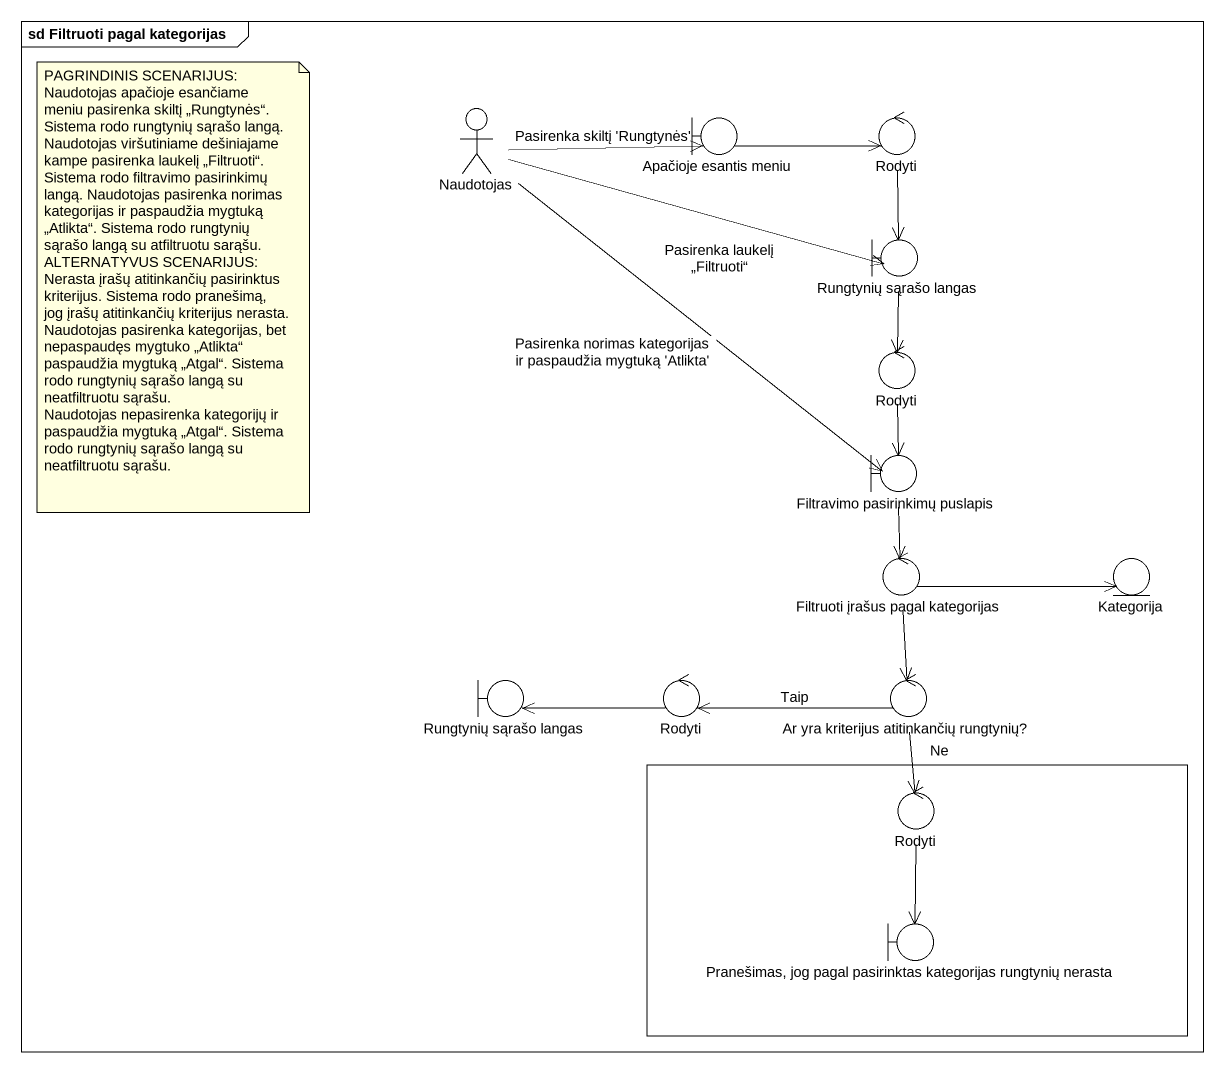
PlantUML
@startuml
mainframe sd Filtruoti pagal kategorijas
actor Naudotojas
boundary "Apačioje esantis meniu" as Apačioje_esantis_meniu
control Rodyti
boundary "Rungtynių sąrašo langas" as Rungtynių_sąrašo_langas
control "Rodyti" as Rodyti_2
boundary "Filtravimo pasirinkimų puslapis" as Filtravimo_pasirinkimų
control "Filtruoti įrašus pagal kategorijas" as Filtruoti_įrašus_pagal
entity Kategorija
boundary "Rungtynių sąrašo langas" as Rungtynių_sąrašo_langas_2
control "Rodyti" as Rodyti_3
control "Ar yra kriterijus atitinkančių rungtynių?" as Ar_yra_kriterijus
rectangle " " as rectangle1 {
  control "Rodyti" as Rodyti_4
  boundary "Pranešimas, jog pagal pasirinktas kategorijas rungtynių nerasta" as Pranešimas_jog_pagal
}
Naudotojas -right-> Apačioje_esantis_meniu : Pasirenka skiltį 'Rungtynės'
Naudotojas -right-> Rungtynių_sąrašo_langas : Pasirenka laukelį „Filtruoti“
Naudotojas --> Filtravimo_pasirinkimų : Pasirenka norimas kategorijas ir paspaudžia mygtuką 'Atlikta'
Apačioje_esantis_meniu -right-> Rodyti
Rodyti --> Rungtynių_sąrašo_langas
Rungtynių_sąrašo_langas --> Rodyti_2
Rodyti_2 --> Filtravimo_pasirinkimų
Filtravimo_pasirinkimų --> Filtruoti_įrašus_pagal
Filtruoti_įrašus_pagal -right-> Kategorija
Filtruoti_įrašus_pagal --> Ar_yra_kriterijus
Rodyti_3 -left-> Rungtynių_sąrašo_langas_2
Ar_yra_kriterijus -left-> Rodyti_3 : Taip
Ar_yra_kriterijus --> Rodyti_4 : Ne
Rodyti_4 --> Pranešimas_jog_pagal
note as N1
  PAGRINDINIS SCENARIJUS:
  Naudotojas apačioje esančiame meniu pasirenka skiltį „Rungtynės“. Sistema rodo rungtynių sąrašo langą. Naudotojas viršutiniame dešiniajame kampe pasirenka laukelį „Filtruoti“. Sistema rodo filtravimo pasirinkimų langą. Naudotojas pasirenka norimas kategorijas ir paspaudžia mygtuką „Atlikta“. Sistema rodo rungtynių sąrašo langą su atfiltruotu sarąšu.
  ALTERNATYVUS SCENARIJUS:
  Nerasta įrašų atitinkančių pasirinktus kriterijus. Sistema rodo pranešimą, jog įrašų atitinkančių kriterijus nerasta.
  Naudotojas pasirenka kategorijas, bet nepaspaudęs mygtuko „Atlikta“ paspaudžia mygtuką „Atgal“. Sistema rodo rungtynių sąrašo langą su neatfiltruotu sąrašu.
  Naudotojas nepasirenka kategorijų ir paspaudžia mygtuką „Atgal“. Sistema rodo rungtynių sąrašo langą su neatfiltruotu sąrašu.
end note
@enduml
